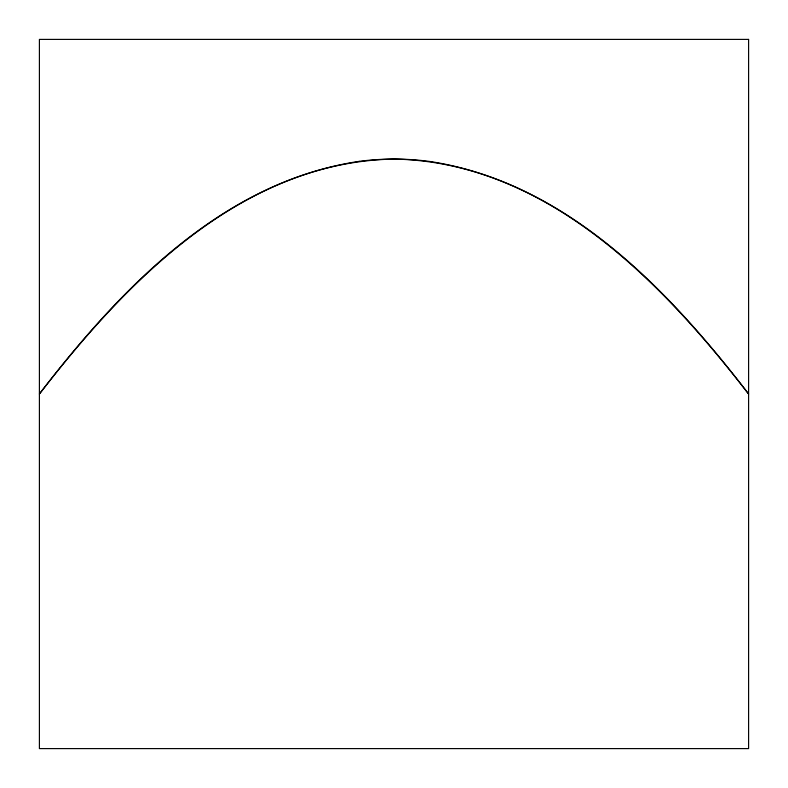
<?xml version="1.0" encoding="UTF-8"?>
<svg xmlns="http://www.w3.org/2000/svg" width="788" height="788" viewBox="0 0 788 788"><rect width="100%" height="100%" fill="white"/><g stroke="black" fill="none" stroke-linecap="round" stroke-linejoin="round"><path stroke-width="1.18" d="M359.22 161.343C222.078 181.88 119.943 289.058 39.4 394C126.346 281.641 241.739 161.934 394 159.077C546.261 161.944 661.654 281.641 748.6 394C668.332 289.423 566.759 182.767 430.327 161.54A268.935 268.935 0 0 0 359.22 161.343M748.6 39.4L39.4 39.4L39.4 748.6L748.6 748.6L748.6 39.4"/></g></svg>
